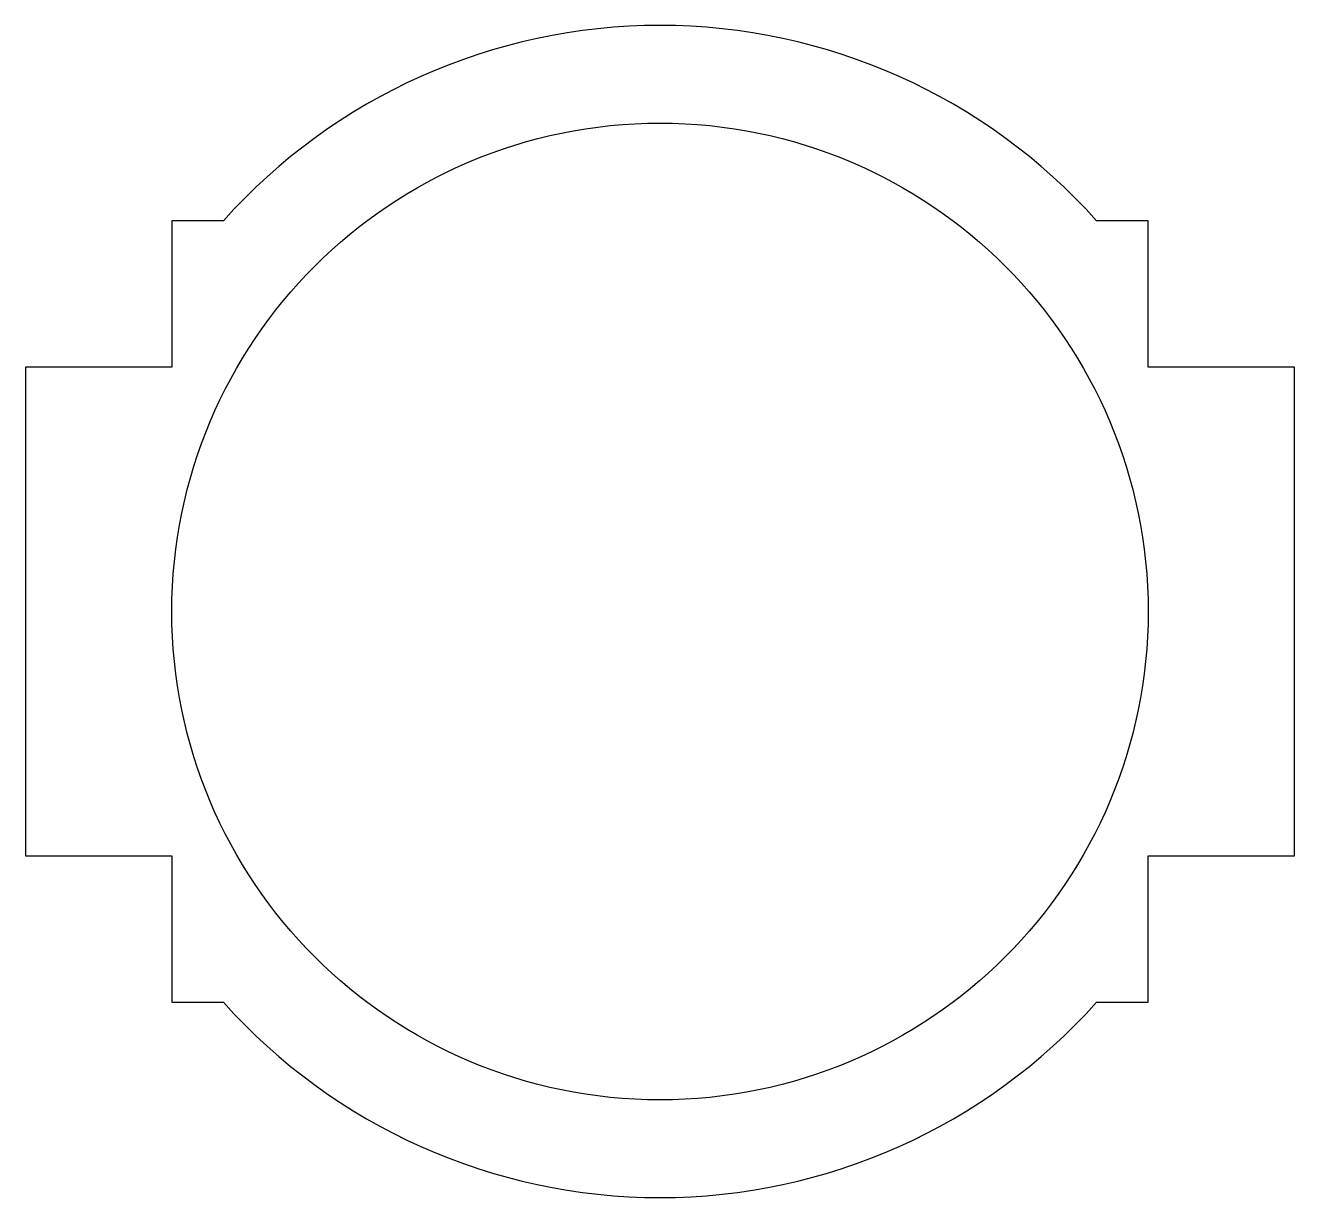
# Model space of a CAD drawing. Header units: millimetres. Extents: x -13 to 13, y -12 to 12.
import ezdxf

# ---------------------------------------------------------------- set-up
doc = ezdxf.new("R2010")
doc.units = ezdxf.units.MM

msp = doc.modelspace()

# ---------------------------------------------------------------- linework, layer by layer
at = {"color": 7, "linetype": 'Continuous', "lineweight": 25}
for p, q in [((-10, 8), (-10, 5)), ((-8.944, 8), (-10, 8)), ((10, 8), (8.944, 8)), ((10, 5), (10, 8)), ((-13, 5), (-13, -5)), ((-10, 5), (-13, 5)), ((13, 5), (10, 5)), ((13, -5), (13, 5)), ((-13, -5), (-10, -5)), ((-10, -5), (-10, -8)), ((10, -5), (13, -5)), ((10, -8), (10, -5)), ((-10, -8), (-8.944, -8)), ((8.944, -8), (10, -8))]:
    msp.add_line(p, q, dxfattribs=at)
msp.add_circle((0, 0), 10, dxfattribs=at)
for start, end in [(41.8103, 138.1897), (221.8103, 318.1897)]:
    msp.add_arc((0, 0), 12, start, end, dxfattribs=at)

doc.saveas('drawing.dxf')
